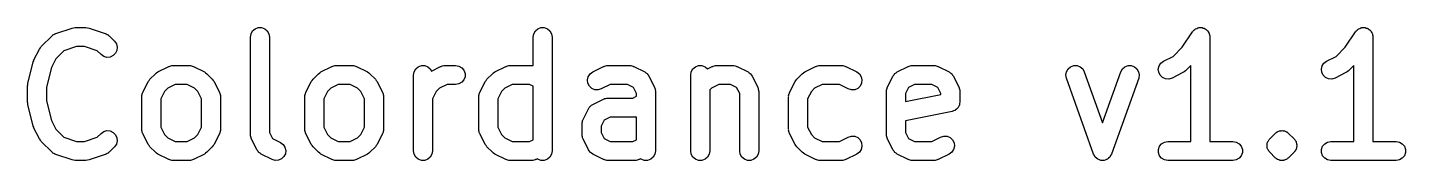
# Model space of a CAD drawing. Extents: x 21 to 201, y -164 to -39.
# Drawn here: x 80.39 to 116.6, y -114.11 to -110.61 of the extents above; entities that cross this region are included whole.
import ezdxf

# ---------------------------------------------------------------- set-up
doc = ezdxf.new("R2010")
doc.units = 0
doc.header["$MEASUREMENT"] = 0
doc.layers.add('BLACK', color=7, linetype='CONTINUOUS')

msp = doc.modelspace()

# ---------------------------------------------------------------- linework, layer by layer
at = {"layer": 'Black'}
for p, q in [((81.0589, -110.804), (81.0846, -110.79)), ((81.0846, -110.79), (81.1086, -110.773)), ((81.1086, -110.773), (81.1226, -110.77)), ((81.1226, -110.77), (81.1352, -110.763)), ((81.1352, -110.763), (81.5638, -110.62)), ((81.5638, -110.62), (81.6034, -110.614)), ((81.6034, -110.614), (81.6429, -110.607)), ((81.6429, -110.607), (81.9286, -110.607)), ((81.9286, -110.607), (81.968, -110.614)), ((81.968, -110.614), (82.0076, -110.62)), ((82.0076, -110.62), (82.4362, -110.763)), ((82.4362, -110.763), (82.4489, -110.77)), ((82.4489, -110.77), (82.4628, -110.773)), ((82.4628, -110.773), (82.4868, -110.79)), ((82.4868, -110.79), (82.5125, -110.804)), ((86.25, -110.857), (86.2651, -110.772)), ((86.2651, -110.772), (86.3085, -110.696)), ((86.3085, -110.696), (86.375, -110.641)), ((86.375, -110.641), (86.4566, -110.611)), ((86.4566, -110.611), (86.5434, -110.611)), ((86.5434, -110.611), (86.625, -110.641)), ((86.625, -110.641), (86.6915, -110.696)), ((86.6915, -110.696), (86.7349, -110.772)), ((86.7349, -110.772), (86.75, -110.857)), ((93.6786, -110.857), (93.6936, -110.772)), ((93.6936, -110.772), (93.7371, -110.696)), ((93.7371, -110.696), (93.8036, -110.641)), ((93.8036, -110.641), (93.8852, -110.611)), ((93.8852, -110.611), (93.972, -110.611)), ((93.972, -110.611), (94.0536, -110.641)), ((94.0536, -110.641), (94.1201, -110.696)), ((94.1201, -110.696), (94.1635, -110.772)), ((94.1635, -110.772), (94.1786, -110.857)), ((110.734, -111.126), (111.006, -110.718)), ((111.006, -110.718), (111.016, -110.708)), ((111.016, -110.708), (111.023, -110.696)), ((111.023, -110.696), (111.046, -110.677)), ((111.046, -110.677), (111.066, -110.656)), ((111.066, -110.656), (111.079, -110.65)), ((111.079, -110.65), (111.089, -110.641)), ((111.089, -110.641), (111.117, -110.63)), ((111.117, -110.63), (111.144, -110.617)), ((111.144, -110.617), (111.158, -110.616)), ((111.158, -110.616), (111.171, -110.611)), ((111.171, -110.611), (111.201, -110.611)), ((111.201, -110.611), (111.23, -110.608)), ((111.23, -110.608), (111.244, -110.611)), ((111.244, -110.611), (111.258, -110.611)), ((111.258, -110.611), (111.286, -110.621)), ((111.286, -110.621), (111.315, -110.628)), ((111.315, -110.628), (111.326, -110.636)), ((111.326, -110.636), (111.339, -110.641)), ((111.339, -110.641), (111.362, -110.66)), ((111.362, -110.66), (111.387, -110.676)), ((111.387, -110.676), (111.395, -110.688)), ((111.395, -110.688), (111.406, -110.696)), ((111.406, -110.696), (111.421, -110.722)), ((111.421, -110.722), (111.438, -110.746)), ((111.438, -110.746), (111.442, -110.76)), ((111.442, -110.76), (111.449, -110.772)), ((111.449, -110.772), (111.454, -110.801)), ((111.454, -110.801), (111.463, -110.83)), ((115.02, -111.126), (115.292, -110.718)), ((115.292, -110.718), (115.302, -110.708)), ((115.302, -110.708), (115.308, -110.696)), ((115.308, -110.696), (115.331, -110.677)), ((115.331, -110.677), (115.352, -110.656)), ((115.352, -110.656), (115.364, -110.65)), ((115.364, -110.65), (115.375, -110.641)), ((115.375, -110.641), (115.403, -110.63)), ((115.403, -110.63), (115.43, -110.617)), ((115.43, -110.617), (115.444, -110.616)), ((115.444, -110.616), (115.457, -110.611)), ((115.457, -110.611), (115.486, -110.611)), ((115.486, -110.611), (115.516, -110.608)), ((115.516, -110.608), (115.53, -110.611)), ((115.53, -110.611), (115.543, -110.611)), ((115.543, -110.611), (115.571, -110.621)), ((115.571, -110.621), (115.6, -110.628)), ((115.6, -110.628), (115.612, -110.636)), ((115.612, -110.636), (115.625, -110.641)), ((115.625, -110.641), (115.648, -110.66)), ((115.648, -110.66), (115.673, -110.676)), ((115.673, -110.676), (115.681, -110.688)), ((115.681, -110.688), (115.692, -110.696)), ((115.692, -110.696), (115.706, -110.722)), ((115.706, -110.722), (115.724, -110.746)), ((115.724, -110.746), (115.728, -110.76)), ((115.728, -110.76), (115.735, -110.772)), ((115.735, -110.772), (115.74, -110.801)), ((115.74, -110.801), (115.748, -110.83)), ((80.705, -111.174), (80.7288, -111.142)), ((80.7288, -111.142), (80.7518, -111.109)), ((80.7518, -111.109), (81.0375, -110.823)), ((81.0375, -110.823), (81.0493, -110.815)), ((81.0493, -110.815), (81.0589, -110.804)), ((81.6834, -111.107), (81.3493, -111.219)), ((81.888, -111.107), (81.6834, -111.107)), ((82.2221, -111.219), (81.888, -111.107)), ((82.5125, -110.804), (82.5221, -110.815)), ((82.5221, -110.815), (82.5339, -110.823)), ((82.5339, -110.823), (82.6768, -110.966)), ((82.6768, -110.966), (82.7266, -111.037)), ((82.7266, -111.037), (82.749, -111.121)), ((82.749, -111.121), (82.7415, -111.208)), ((86.25, -113.429), (86.25, -110.857)), ((86.75, -110.857), (86.75, -113.37)), ((93.6786, -111.611), (93.6786, -110.857)), ((94.1786, -110.857), (94.1786, -113.857)), ((110.495, -111.366), (110.734, -111.126)), ((111.463, -110.83), (111.462, -110.843)), ((111.462, -110.843), (111.464, -110.857)), ((111.464, -110.857), (111.464, -113.607)), ((114.78, -111.366), (115.02, -111.126)), ((115.748, -110.83), (115.748, -110.843)), ((115.748, -110.843), (115.75, -110.857)), ((115.75, -110.857), (115.75, -113.607)), ((80.4003, -112.082), (80.5432, -111.511)), ((80.5432, -111.511), (80.5543, -111.486)), ((80.5543, -111.486), (80.5621, -111.46)), ((80.5621, -111.46), (80.705, -111.174)), ((81.134, -111.434), (81.0216, -111.659)), ((81.3493, -111.219), (81.134, -111.434)), ((82.3232, -111.32), (82.2221, -111.219)), ((82.3943, -111.369), (82.3232, -111.32)), ((82.4782, -111.392), (82.3943, -111.369)), ((82.5647, -111.384), (82.4782, -111.392)), ((82.6434, -111.348), (82.5647, -111.384)), ((82.7048, -111.286), (82.6434, -111.348)), ((82.7415, -111.208), (82.7048, -111.286)), ((110.176, -111.542), (110.245, -111.491)), ((110.245, -111.491), (110.495, -111.366)), ((114.461, -111.542), (114.531, -111.491)), ((114.531, -111.491), (114.78, -111.366)), ((81.0216, -111.659), (80.8929, -112.174)), ((83.6089, -111.966), (83.7518, -111.823)), ((83.7518, -111.823), (83.7846, -111.8)), ((83.7846, -111.8), (83.8168, -111.776)), ((83.8168, -111.776), (84.1025, -111.634)), ((84.1025, -111.634), (84.1163, -111.629)), ((84.1163, -111.629), (84.1288, -111.622)), ((84.1288, -111.622), (84.1576, -111.617)), ((84.1576, -111.617), (84.1857, -111.609)), ((84.1857, -111.609), (84.2001, -111.61)), ((84.2001, -111.61), (84.2143, -111.607)), ((84.2143, -111.607), (84.6429, -111.607)), ((84.6429, -111.607), (84.657, -111.61)), ((84.657, -111.61), (84.6714, -111.609)), ((84.6714, -111.609), (84.6995, -111.617)), ((84.6995, -111.617), (84.7284, -111.622)), ((84.7284, -111.622), (84.7408, -111.629)), ((84.7408, -111.629), (84.7547, -111.634)), ((84.7547, -111.634), (85.0404, -111.776)), ((85.0404, -111.776), (85.0725, -111.8)), ((85.0725, -111.8), (85.1053, -111.823)), ((85.1053, -111.823), (85.2482, -111.966)), ((87.8947, -111.966), (88.0375, -111.823)), ((88.0375, -111.823), (88.0703, -111.8)), ((88.0703, -111.8), (88.1025, -111.776)), ((88.1025, -111.776), (88.3882, -111.634)), ((88.3882, -111.634), (88.402, -111.629)), ((88.402, -111.629), (88.4145, -111.622)), ((88.4145, -111.622), (88.4433, -111.617)), ((88.4433, -111.617), (88.4714, -111.609)), ((88.4714, -111.609), (88.4858, -111.61)), ((88.4858, -111.61), (88.5, -111.607)), ((88.5, -111.607), (88.9286, -111.607)), ((88.9286, -111.607), (88.9428, -111.61)), ((88.9428, -111.61), (88.9572, -111.609)), ((88.9572, -111.609), (88.9852, -111.617)), ((88.9852, -111.617), (89.0141, -111.622)), ((89.0141, -111.622), (89.0266, -111.629)), ((89.0266, -111.629), (89.0404, -111.634)), ((89.0404, -111.634), (89.3261, -111.776)), ((89.3261, -111.776), (89.3583, -111.8)), ((89.3583, -111.8), (89.3911, -111.823)), ((89.3911, -111.823), (89.5339, -111.966)), ((90.5357, -111.857), (90.5508, -111.772)), ((90.5357, -113.857), (90.5357, -111.857)), ((90.5508, -111.772), (90.5942, -111.696)), ((90.5942, -111.696), (90.6607, -111.641)), ((90.6607, -111.641), (90.7423, -111.611)), ((90.7423, -111.611), (90.8291, -111.611)), ((90.8291, -111.611), (90.9107, -111.641)), ((90.9107, -111.641), (90.9772, -111.696)), ((90.9772, -111.696), (91.0091, -111.752)), ((91.0091, -111.752), (91.2453, -111.634)), ((91.2453, -111.634), (91.2592, -111.629)), ((91.2592, -111.629), (91.2716, -111.622)), ((91.2716, -111.622), (91.3005, -111.617)), ((91.3005, -111.617), (91.3286, -111.609)), ((91.3286, -111.609), (91.343, -111.61)), ((91.343, -111.61), (91.3571, -111.607)), ((91.3571, -111.607), (91.6429, -111.607)), ((91.6429, -111.607), (91.7284, -111.622)), ((91.7284, -111.622), (91.8036, -111.666)), ((91.8036, -111.666), (91.8594, -111.732)), ((91.8594, -111.732), (91.8891, -111.814)), ((91.8891, -111.814), (91.8891, -111.901)), ((92.4661, -111.966), (92.6089, -111.823)), ((92.6089, -111.823), (92.6417, -111.8)), ((92.6417, -111.8), (92.6739, -111.776)), ((92.6739, -111.776), (92.9596, -111.634)), ((92.9596, -111.634), (92.9734, -111.629)), ((92.9734, -111.629), (92.9859, -111.622)), ((92.9859, -111.622), (93.0148, -111.617)), ((93.0148, -111.617), (93.0428, -111.609)), ((93.0428, -111.609), (93.0572, -111.61)), ((93.0572, -111.61), (93.0714, -111.607)), ((93.0714, -111.607), (93.6429, -111.607)), ((93.6429, -111.607), (93.6571, -111.61)), ((93.6571, -111.61), (93.6714, -111.609)), ((93.6714, -111.609), (93.6786, -111.611)), ((95.1278, -111.901), (95.1756, -111.828)), ((95.1756, -111.828), (95.2453, -111.776)), ((95.2453, -111.776), (95.5311, -111.634)), ((95.5311, -111.634), (95.5449, -111.629)), ((95.5449, -111.629), (95.5574, -111.622)), ((95.5574, -111.622), (95.5862, -111.617)), ((95.5862, -111.617), (95.6143, -111.609)), ((95.6143, -111.609), (95.6287, -111.61)), ((95.6287, -111.61), (95.6429, -111.607)), ((95.6429, -111.607), (96.2143, -111.607)), ((96.2143, -111.607), (96.2285, -111.61)), ((96.2285, -111.61), (96.2429, -111.609)), ((96.2429, -111.609), (96.2709, -111.617)), ((96.2709, -111.617), (96.2998, -111.622)), ((96.2998, -111.622), (96.3123, -111.629)), ((96.3123, -111.629), (96.3261, -111.634)), ((96.3261, -111.634), (96.6118, -111.776)), ((96.6118, -111.776), (96.6413, -111.798)), ((96.6413, -111.798), (96.6719, -111.818)), ((96.6719, -111.818), (96.676, -111.824)), ((96.676, -111.824), (96.6815, -111.828)), ((96.6815, -111.828), (96.7018, -111.859)), ((96.7018, -111.859), (96.7236, -111.888)), ((96.7236, -111.888), (96.8665, -112.174)), ((97.8214, -111.857), (97.8365, -111.772)), ((97.8214, -113.857), (97.8214, -111.857)), ((97.8365, -111.772), (97.8799, -111.696)), ((97.8799, -111.696), (97.9464, -111.641)), ((97.9464, -111.641), (98.028, -111.611)), ((98.028, -111.611), (98.1148, -111.611)), ((98.1148, -111.611), (98.1964, -111.641)), ((98.1964, -111.641), (98.2627, -111.696)), ((98.2627, -111.696), (98.3882, -111.634)), ((98.3882, -111.634), (98.402, -111.629)), ((98.402, -111.629), (98.4145, -111.622)), ((98.4145, -111.622), (98.4433, -111.617)), ((98.4433, -111.617), (98.4714, -111.609)), ((98.4714, -111.609), (98.4858, -111.61)), ((98.4858, -111.61), (98.5, -111.607)), ((98.5, -111.607), (98.9286, -111.607)), ((98.9286, -111.607), (98.9428, -111.61)), ((98.9428, -111.61), (98.9572, -111.609)), ((98.9572, -111.609), (98.9852, -111.617)), ((98.9852, -111.617), (99.0141, -111.622)), ((99.0141, -111.622), (99.0266, -111.629)), ((99.0266, -111.629), (99.0404, -111.634)), ((99.0404, -111.634), (99.3261, -111.776)), ((99.3261, -111.776), (99.3556, -111.798)), ((99.3556, -111.798), (99.3862, -111.818)), ((99.3862, -111.818), (99.3903, -111.824)), ((99.3903, -111.824), (99.3958, -111.828)), ((99.3958, -111.828), (99.416, -111.859)), ((99.416, -111.859), (99.4379, -111.888)), ((99.4379, -111.888), (99.5808, -112.174)), ((100.609, -111.966), (100.752, -111.823)), ((100.752, -111.823), (100.785, -111.8)), ((100.785, -111.8), (100.817, -111.776)), ((100.817, -111.776), (101.102, -111.634)), ((101.102, -111.634), (101.116, -111.629)), ((101.116, -111.629), (101.129, -111.622)), ((101.129, -111.622), (101.158, -111.617)), ((101.158, -111.617), (101.186, -111.609)), ((101.186, -111.609), (101.2, -111.61)), ((101.2, -111.61), (101.214, -111.607)), ((101.214, -111.607), (101.786, -111.607)), ((101.786, -111.607), (101.8, -111.61)), ((101.8, -111.61), (101.814, -111.609)), ((101.814, -111.609), (101.842, -111.617)), ((101.842, -111.617), (101.871, -111.622)), ((101.871, -111.622), (101.884, -111.629)), ((101.884, -111.629), (101.898, -111.634)), ((101.898, -111.634), (102.183, -111.776)), ((102.183, -111.776), (102.253, -111.828)), ((102.253, -111.828), (102.301, -111.901)), ((102.991, -112.174), (103.134, -111.888)), ((103.134, -111.888), (103.155, -111.859)), ((103.155, -111.859), (103.176, -111.828)), ((103.176, -111.828), (103.181, -111.824)), ((103.181, -111.824), (103.185, -111.818)), ((103.185, -111.818), (103.216, -111.798)), ((103.216, -111.798), (103.245, -111.776)), ((103.245, -111.776), (103.531, -111.634)), ((103.531, -111.634), (103.545, -111.629)), ((103.545, -111.629), (103.557, -111.622)), ((103.557, -111.622), (103.586, -111.617)), ((103.586, -111.617), (103.614, -111.609)), ((103.614, -111.609), (103.629, -111.61)), ((103.629, -111.61), (103.643, -111.607)), ((103.643, -111.607), (104.214, -111.607)), ((104.214, -111.607), (104.228, -111.61)), ((104.228, -111.61), (104.243, -111.609)), ((104.243, -111.609), (104.271, -111.617)), ((104.271, -111.617), (104.3, -111.622)), ((104.3, -111.622), (104.312, -111.629)), ((104.312, -111.629), (104.326, -111.634)), ((104.326, -111.634), (104.612, -111.776)), ((104.612, -111.776), (104.641, -111.798)), ((104.641, -111.798), (104.672, -111.818)), ((104.672, -111.818), (104.676, -111.824)), ((104.676, -111.824), (104.682, -111.828)), ((104.682, -111.828), (104.702, -111.859)), ((104.702, -111.859), (104.724, -111.888)), ((104.724, -111.888), (104.866, -112.174)), ((107.679, -111.856), (107.694, -111.77)), ((107.693, -111.941), (107.679, -111.856)), ((107.694, -111.77), (107.738, -111.695)), ((107.738, -111.695), (107.805, -111.64)), ((107.805, -111.64), (107.887, -111.611)), ((107.887, -111.611), (107.973, -111.611)), ((107.973, -111.611), (108.055, -111.641)), ((108.055, -111.641), (108.121, -111.698)), ((108.121, -111.698), (108.164, -111.773)), ((108.164, -111.773), (108.643, -113.114)), ((108.643, -113.114), (109.122, -111.773)), ((109.122, -111.773), (109.165, -111.698)), ((109.165, -111.698), (109.231, -111.641)), ((109.231, -111.641), (109.312, -111.611)), ((109.312, -111.611), (109.399, -111.611)), ((109.399, -111.611), (109.481, -111.64)), ((109.481, -111.64), (109.548, -111.695)), ((109.548, -111.695), (109.592, -111.77)), ((109.592, -111.77), (109.607, -111.856)), ((109.607, -111.856), (109.593, -111.941)), ((110.108, -111.699), (110.128, -111.615)), ((110.118, -111.786), (110.108, -111.699)), ((110.156, -111.863), (110.118, -111.786)), ((110.128, -111.615), (110.176, -111.542)), ((110.219, -111.923), (110.156, -111.863)), ((110.755, -111.795), (110.469, -111.938)), ((110.787, -111.771), (110.755, -111.795)), ((110.82, -111.748), (110.787, -111.771)), ((110.964, -111.604), (110.82, -111.748)), ((110.964, -113.607), (110.964, -111.604)), ((114.393, -111.699), (114.413, -111.615)), ((114.403, -111.786), (114.393, -111.699)), ((114.442, -111.863), (114.403, -111.786)), ((114.413, -111.615), (114.461, -111.542)), ((114.505, -111.923), (114.442, -111.863)), ((115.04, -111.795), (114.755, -111.938)), ((115.073, -111.771), (115.04, -111.795)), ((115.105, -111.748), (115.073, -111.771)), ((115.25, -111.604), (115.105, -111.748)), ((115.25, -113.607), (115.25, -111.604)), ((80.3929, -112.143), (80.3982, -112.113)), ((80.3929, -112.571), (80.3929, -112.143)), ((80.3982, -112.113), (80.4003, -112.082)), ((80.8929, -112.174), (80.8929, -112.541)), ((83.4192, -112.317), (83.5621, -112.031)), ((83.5621, -112.031), (83.586, -111.999)), ((83.586, -111.999), (83.6089, -111.966)), ((84.0767, -112.205), (83.9912, -112.291)), ((84.2733, -112.107), (84.0767, -112.205)), ((84.5838, -112.107), (84.2733, -112.107)), ((84.7805, -112.205), (84.5838, -112.107)), ((84.866, -112.291), (84.7805, -112.205)), ((85.2482, -111.966), (85.2712, -111.999)), ((85.2712, -111.999), (85.295, -112.031)), ((85.295, -112.031), (85.4379, -112.317)), ((87.705, -112.317), (87.8478, -112.031)), ((87.8478, -112.031), (87.8717, -111.999)), ((87.8717, -111.999), (87.8947, -111.966)), ((88.3624, -112.205), (88.2769, -112.291)), ((88.559, -112.107), (88.3624, -112.205)), ((88.8696, -112.107), (88.559, -112.107)), ((89.0662, -112.205), (88.8696, -112.107)), ((89.1517, -112.291), (89.0662, -112.205)), ((89.5339, -111.966), (89.5569, -111.999)), ((89.5569, -111.999), (89.5807, -112.031)), ((89.5807, -112.031), (89.7236, -112.317)), ((91.2195, -112.205), (91.134, -112.291)), ((91.4162, -112.107), (91.2195, -112.205)), ((91.6429, -112.107), (91.4162, -112.107)), ((91.7284, -112.092), (91.6429, -112.107)), ((91.8036, -112.049), (91.7284, -112.092)), ((91.8594, -111.982), (91.8036, -112.049)), ((91.8891, -111.901), (91.8594, -111.982)), ((92.2764, -112.317), (92.4193, -112.031)), ((92.4193, -112.031), (92.4431, -111.999)), ((92.4431, -111.999), (92.4661, -111.966)), ((92.9338, -112.205), (92.8483, -112.291)), ((93.1304, -112.107), (92.9338, -112.205)), ((93.5838, -112.107), (93.1304, -112.107)), ((93.6786, -112.155), (93.5838, -112.107)), ((93.6786, -113.56), (93.6786, -112.155)), ((95.1076, -111.985), (95.1278, -111.901)), ((95.1175, -112.071), (95.1076, -111.985)), ((95.1563, -112.149), (95.1175, -112.071)), ((95.2194, -112.209), (95.1563, -112.149)), ((95.2991, -112.243), (95.2194, -112.209)), ((95.3857, -112.248), (95.2991, -112.243)), ((95.4689, -112.224), (95.3857, -112.248)), ((95.7019, -112.107), (95.4689, -112.224)), ((96.1553, -112.107), (95.7019, -112.107)), ((96.3137, -112.186), (96.1553, -112.107)), ((96.3929, -112.345), (96.3137, -112.186)), ((96.8665, -112.174), (96.8706, -112.188)), ((96.8706, -112.188), (96.8778, -112.2)), ((96.8778, -112.2), (96.8829, -112.229)), ((96.8829, -112.229), (96.8912, -112.257)), ((98.3624, -112.205), (98.3214, -112.246)), ((98.3214, -112.246), (98.3214, -113.857)), ((98.559, -112.107), (98.3624, -112.205)), ((98.8696, -112.107), (98.559, -112.107)), ((99.0279, -112.186), (98.8696, -112.107)), ((99.1071, -112.345), (99.0279, -112.186)), ((99.5808, -112.174), (99.5849, -112.188)), ((99.5849, -112.188), (99.5921, -112.2)), ((99.5921, -112.2), (99.5972, -112.229)), ((99.5972, -112.229), (99.6055, -112.257)), ((100.419, -112.317), (100.562, -112.031)), ((100.562, -112.031), (100.586, -111.999)), ((100.586, -111.999), (100.609, -111.966)), ((101.077, -112.205), (100.991, -112.291)), ((101.273, -112.107), (101.077, -112.205)), ((101.727, -112.107), (101.273, -112.107)), ((101.96, -112.224), (101.727, -112.107)), ((102.043, -112.248), (101.96, -112.224)), ((102.13, -112.243), (102.043, -112.248)), ((102.209, -112.209), (102.13, -112.243)), ((102.272, -112.149), (102.209, -112.209)), ((102.311, -112.071), (102.272, -112.149)), ((102.301, -111.901), (102.321, -111.985)), ((102.321, -111.985), (102.311, -112.071)), ((102.966, -112.257), (102.974, -112.229)), ((102.974, -112.229), (102.979, -112.2)), ((102.979, -112.2), (102.987, -112.188)), ((102.987, -112.188), (102.991, -112.174)), ((103.543, -112.186), (103.464, -112.345)), ((103.702, -112.107), (103.543, -112.186)), ((104.155, -112.107), (103.702, -112.107)), ((104.314, -112.186), (104.155, -112.107)), ((104.393, -112.345), (104.314, -112.186)), ((104.866, -112.174), (104.871, -112.188)), ((104.871, -112.188), (104.878, -112.2)), ((104.878, -112.2), (104.883, -112.229)), ((104.883, -112.229), (104.891, -112.257)), ((108.407, -113.941), (107.693, -111.941)), ((109.593, -111.941), (108.878, -113.941)), ((110.299, -111.957), (110.219, -111.923)), ((110.386, -111.963), (110.299, -111.957)), ((110.469, -111.938), (110.386, -111.963)), ((114.585, -111.957), (114.505, -111.923)), ((114.671, -111.963), (114.585, -111.957)), ((114.755, -111.938), (114.671, -111.963)), ((80.3982, -112.602), (80.3929, -112.571)), ((80.4003, -112.632), (80.3982, -112.602)), ((80.8929, -112.541), (81.0216, -113.056)), ((83.3929, -112.429), (83.3954, -112.414)), ((83.3929, -113.286), (83.3929, -112.429)), ((83.3945, -112.4), (83.4028, -112.372)), ((83.3954, -112.414), (83.3945, -112.4)), ((83.4028, -112.372), (83.4079, -112.343)), ((83.4079, -112.343), (83.4151, -112.331)), ((83.4151, -112.331), (83.4192, -112.317)), ((83.9912, -112.291), (83.8929, -112.488)), ((83.8929, -112.488), (83.8929, -113.227)), ((84.9643, -112.488), (84.866, -112.291)), ((84.9643, -113.227), (84.9643, -112.488)), ((85.4379, -112.317), (85.442, -112.331)), ((85.442, -112.331), (85.4492, -112.343)), ((85.4492, -112.343), (85.4543, -112.372)), ((85.4543, -112.372), (85.4626, -112.4)), ((85.4626, -112.4), (85.4618, -112.414)), ((85.4618, -112.414), (85.4643, -112.429)), ((85.4643, -112.429), (85.4643, -113.286)), ((87.6786, -112.429), (87.6811, -112.414)), ((87.6786, -113.286), (87.6786, -112.429)), ((87.6802, -112.4), (87.6886, -112.372)), ((87.6811, -112.414), (87.6802, -112.4)), ((87.6886, -112.372), (87.6936, -112.343)), ((87.6936, -112.343), (87.7009, -112.331)), ((87.7009, -112.331), (87.705, -112.317)), ((88.2769, -112.291), (88.1786, -112.488)), ((88.1786, -112.488), (88.1786, -113.227)), ((89.25, -112.488), (89.1517, -112.291)), ((89.25, -113.227), (89.25, -112.488)), ((89.7236, -112.317), (89.7277, -112.331)), ((89.7277, -112.331), (89.7349, -112.343)), ((89.7349, -112.343), (89.74, -112.372)), ((89.74, -112.372), (89.7484, -112.4)), ((89.7484, -112.4), (89.7475, -112.414)), ((89.7475, -112.414), (89.75, -112.429)), ((89.75, -112.429), (89.75, -113.286)), ((91.134, -112.291), (91.0357, -112.488)), ((91.0357, -112.488), (91.0357, -113.857)), ((92.25, -112.429), (92.2525, -112.414)), ((92.25, -113.286), (92.25, -112.429)), ((92.2516, -112.4), (92.26, -112.372)), ((92.2525, -112.414), (92.2516, -112.4)), ((92.26, -112.372), (92.2651, -112.343)), ((92.2651, -112.343), (92.2723, -112.331)), ((92.2723, -112.331), (92.2764, -112.317)), ((92.8483, -112.291), (92.75, -112.488)), ((92.75, -112.488), (92.75, -113.227)), ((95.2453, -112.634), (95.5311, -112.491)), ((95.5311, -112.491), (95.5449, -112.487)), ((95.5449, -112.487), (95.5574, -112.479)), ((95.5574, -112.479), (95.5862, -112.474)), ((95.5862, -112.474), (95.6143, -112.466)), ((95.6143, -112.466), (95.6287, -112.467)), ((95.6287, -112.467), (95.6429, -112.464)), ((95.6429, -112.464), (96.2981, -112.464)), ((96.2981, -112.464), (96.3929, -112.417)), ((96.3929, -112.417), (96.3929, -112.345)), ((96.8912, -112.257), (96.8904, -112.272)), ((96.8904, -112.272), (96.8929, -112.286)), ((96.8929, -112.286), (96.8929, -113.857)), ((99.1071, -113.857), (99.1071, -112.345)), ((99.6055, -112.257), (99.6046, -112.272)), ((99.6046, -112.272), (99.6071, -112.286)), ((99.6071, -112.286), (99.6071, -113.857)), ((100.393, -112.429), (100.395, -112.414)), ((100.393, -113.286), (100.393, -112.429)), ((100.394, -112.4), (100.403, -112.372)), ((100.395, -112.414), (100.394, -112.4)), ((100.403, -112.372), (100.408, -112.343)), ((100.408, -112.343), (100.415, -112.331)), ((100.415, -112.331), (100.419, -112.317)), ((100.991, -112.291), (100.893, -112.488)), ((100.893, -112.488), (100.893, -113.227)), ((102.964, -112.286), (102.967, -112.272)), ((102.964, -113.429), (102.964, -112.286)), ((102.967, -112.272), (102.966, -112.257)), ((103.464, -112.345), (103.464, -112.552)), ((103.464, -112.552), (104.393, -112.366)), ((104.393, -112.366), (104.393, -112.345)), ((104.886, -112.611), (104.88, -112.652)), ((104.893, -112.571), (104.886, -112.611)), ((104.891, -112.257), (104.89, -112.272)), ((104.89, -112.272), (104.893, -112.286)), ((104.893, -112.286), (104.893, -112.571)), ((80.5432, -113.203), (80.4003, -112.632)), ((94.9907, -113.031), (95.1335, -112.745)), ((95.1335, -112.745), (95.1554, -112.716)), ((95.1554, -112.716), (95.1756, -112.685)), ((95.1756, -112.685), (95.1811, -112.681)), ((95.1811, -112.681), (95.1853, -112.676)), ((95.1853, -112.676), (95.2159, -112.655)), ((95.2159, -112.655), (95.2453, -112.634)), ((95.7019, -112.964), (95.5435, -113.043)), ((96.3571, -112.964), (95.7019, -112.964)), ((96.3713, -112.962), (96.3571, -112.964)), ((96.3857, -112.963), (96.3713, -112.962)), ((96.3929, -112.961), (96.3857, -112.963)), ((96.3929, -113.56), (96.3929, -112.961)), ((104.692, -112.817), (103.464, -113.062)), ((104.73, -112.802), (104.692, -112.817)), ((104.768, -112.788), (104.73, -112.802)), ((104.77, -112.786), (104.768, -112.788)), ((104.773, -112.785), (104.77, -112.786)), ((104.803, -112.758), (104.773, -112.785)), ((104.834, -112.732), (104.803, -112.758)), ((104.836, -112.73), (104.834, -112.732)), ((104.838, -112.728), (104.836, -112.73)), ((104.857, -112.692), (104.838, -112.728)), ((104.878, -112.657), (104.857, -112.692)), ((104.88, -112.652), (104.878, -112.654)), ((104.878, -112.654), (104.878, -112.657)), ((80.5543, -113.228), (80.5432, -113.203)), ((80.5621, -113.255), (80.5543, -113.228)), ((80.705, -113.54), (80.5621, -113.255)), ((81.0216, -113.056), (81.134, -113.28)), ((81.134, -113.28), (81.3493, -113.496)), ((82.3943, -113.345), (82.4782, -113.322)), ((82.4782, -113.322), (82.5647, -113.33)), ((82.5647, -113.33), (82.6434, -113.367)), ((83.3954, -113.3), (83.3929, -113.286)), ((83.3945, -113.314), (83.3954, -113.3)), ((83.4028, -113.342), (83.3945, -113.314)), ((83.8929, -113.227), (83.9912, -113.423)), ((84.866, -113.423), (84.9643, -113.227)), ((85.4626, -113.314), (85.4543, -113.342)), ((85.4643, -113.286), (85.4618, -113.3)), ((85.4618, -113.3), (85.4626, -113.314)), ((87.6811, -113.3), (87.6786, -113.286)), ((87.6802, -113.314), (87.6811, -113.3)), ((87.6886, -113.342), (87.6802, -113.314)), ((88.1786, -113.227), (88.2769, -113.423)), ((89.1517, -113.423), (89.25, -113.227)), ((89.7484, -113.314), (89.74, -113.342)), ((89.75, -113.286), (89.7475, -113.3)), ((89.7475, -113.3), (89.7484, -113.314)), ((92.2525, -113.3), (92.25, -113.286)), ((92.2516, -113.314), (92.2525, -113.3)), ((92.26, -113.342), (92.2516, -113.314)), ((92.75, -113.227), (92.8483, -113.423)), ((94.9643, -113.143), (94.9668, -113.129)), ((94.9643, -113.429), (94.9643, -113.143)), ((94.9659, -113.114), (94.9743, -113.086)), ((94.9668, -113.129), (94.9659, -113.114)), ((94.9743, -113.086), (94.9794, -113.057)), ((94.9794, -113.057), (94.9866, -113.045)), ((94.9866, -113.045), (94.9907, -113.031)), ((95.5435, -113.043), (95.4643, -113.202)), ((95.4643, -113.202), (95.4643, -113.37)), ((100.395, -113.3), (100.393, -113.286)), ((100.394, -113.314), (100.395, -113.3)), ((100.403, -113.342), (100.394, -113.314)), ((100.893, -113.227), (100.991, -113.423)), ((103.464, -113.062), (103.464, -113.37)), ((113.273, -113.339), (113.292, -113.33)), ((113.292, -113.33), (113.303, -113.329)), ((113.303, -113.329), (113.314, -113.325)), ((113.314, -113.325), (113.325, -113.325)), ((113.325, -113.325), (113.335, -113.322)), ((113.335, -113.322), (113.357, -113.324)), ((113.357, -113.324), (113.379, -113.322)), ((113.379, -113.322), (113.39, -113.325)), ((113.39, -113.325), (113.401, -113.325)), ((113.401, -113.325), (113.411, -113.329)), ((113.411, -113.329), (113.422, -113.33)), ((113.422, -113.33), (113.442, -113.339)), ((80.7288, -113.573), (80.705, -113.54)), ((80.7518, -113.605), (80.7288, -113.573)), ((81.0375, -113.891), (80.7518, -113.605)), ((81.3493, -113.496), (81.6834, -113.607)), ((81.6834, -113.607), (81.888, -113.607)), ((81.888, -113.607), (82.2221, -113.496)), ((82.2221, -113.496), (82.3232, -113.395)), ((82.3232, -113.395), (82.3943, -113.345)), ((82.6434, -113.367), (82.7048, -113.428)), ((82.7266, -113.677), (82.6768, -113.748)), ((82.7048, -113.428), (82.7415, -113.507)), ((82.749, -113.593), (82.7266, -113.677)), ((82.7415, -113.507), (82.749, -113.593)), ((83.4079, -113.371), (83.4028, -113.342)), ((83.4151, -113.384), (83.4079, -113.371)), ((83.4192, -113.398), (83.4151, -113.384)), ((83.5621, -113.683), (83.4192, -113.398)), ((83.586, -113.715), (83.5621, -113.683)), ((83.9912, -113.423), (84.0767, -113.509)), ((84.0767, -113.509), (84.2733, -113.607)), ((84.2733, -113.607), (84.5838, -113.607)), ((84.5838, -113.607), (84.7805, -113.509)), ((84.7805, -113.509), (84.866, -113.423)), ((85.295, -113.683), (85.2712, -113.715)), ((85.4379, -113.398), (85.295, -113.683)), ((85.442, -113.384), (85.4379, -113.398)), ((85.4492, -113.371), (85.442, -113.384)), ((85.4543, -113.342), (85.4492, -113.371)), ((86.2525, -113.443), (86.25, -113.429)), ((86.2516, -113.457), (86.2525, -113.443)), ((86.26, -113.485), (86.2516, -113.457)), ((86.2651, -113.514), (86.26, -113.485)), ((86.2723, -113.527), (86.2651, -113.514)), ((86.2764, -113.54), (86.2723, -113.527)), ((86.4192, -113.826), (86.2764, -113.54)), ((86.75, -113.37), (86.8292, -113.528)), ((86.8292, -113.528), (87.0404, -113.634)), ((87.0404, -113.634), (87.1101, -113.685)), ((87.1101, -113.685), (87.1579, -113.758)), ((87.6936, -113.371), (87.6886, -113.342)), ((87.7009, -113.384), (87.6936, -113.371)), ((87.705, -113.398), (87.7009, -113.384)), ((87.8478, -113.683), (87.705, -113.398)), ((87.8717, -113.715), (87.8478, -113.683)), ((88.2769, -113.423), (88.3624, -113.509)), ((88.3624, -113.509), (88.559, -113.607)), ((88.559, -113.607), (88.8696, -113.607)), ((88.8696, -113.607), (89.0662, -113.509)), ((89.0662, -113.509), (89.1517, -113.423)), ((89.5807, -113.683), (89.5569, -113.715)), ((89.7236, -113.398), (89.5807, -113.683)), ((89.7277, -113.384), (89.7236, -113.398)), ((89.7349, -113.371), (89.7277, -113.384)), ((89.74, -113.342), (89.7349, -113.371)), ((92.2651, -113.371), (92.26, -113.342)), ((92.2723, -113.384), (92.2651, -113.371)), ((92.2764, -113.398), (92.2723, -113.384)), ((92.4193, -113.683), (92.2764, -113.398)), ((92.4431, -113.715), (92.4193, -113.683)), ((92.8483, -113.423), (92.9338, -113.509)), ((92.9338, -113.509), (93.1304, -113.607)), ((93.1304, -113.607), (93.5838, -113.607)), ((93.5838, -113.607), (93.6786, -113.56)), ((94.9668, -113.443), (94.9643, -113.429)), ((94.9659, -113.457), (94.9668, -113.443)), ((94.9743, -113.485), (94.9659, -113.457)), ((94.9794, -113.514), (94.9743, -113.485)), ((94.9866, -113.527), (94.9794, -113.514)), ((94.9907, -113.54), (94.9866, -113.527)), ((95.1335, -113.826), (94.9907, -113.54)), ((95.4643, -113.37), (95.5435, -113.528)), ((95.5435, -113.528), (95.7019, -113.607)), ((95.7019, -113.607), (96.2981, -113.607)), ((96.2981, -113.607), (96.3929, -113.56)), ((100.408, -113.371), (100.403, -113.342)), ((100.415, -113.384), (100.408, -113.371)), ((100.419, -113.398), (100.415, -113.384)), ((100.562, -113.683), (100.419, -113.398)), ((100.586, -113.715), (100.562, -113.683)), ((100.991, -113.423), (101.077, -113.509)), ((101.077, -113.509), (101.273, -113.607)), ((101.273, -113.607), (101.727, -113.607)), ((101.727, -113.607), (101.96, -113.491)), ((101.96, -113.491), (102.043, -113.466)), ((102.043, -113.466), (102.13, -113.471)), ((102.13, -113.471), (102.209, -113.506)), ((102.209, -113.506), (102.272, -113.565)), ((102.272, -113.565), (102.311, -113.643)), ((102.311, -113.643), (102.321, -113.729)), ((102.967, -113.443), (102.964, -113.429)), ((102.966, -113.457), (102.967, -113.443)), ((102.974, -113.485), (102.966, -113.457)), ((102.979, -113.514), (102.974, -113.485)), ((102.987, -113.527), (102.979, -113.514)), ((102.991, -113.54), (102.987, -113.527)), ((103.134, -113.826), (102.991, -113.54)), ((103.464, -113.37), (103.543, -113.528)), ((103.543, -113.528), (103.702, -113.607)), ((103.702, -113.607), (104.155, -113.607)), ((104.155, -113.607), (104.388, -113.491)), ((104.388, -113.491), (104.471, -113.466)), ((104.471, -113.466), (104.558, -113.471)), ((104.558, -113.471), (104.638, -113.506)), ((104.638, -113.506), (104.701, -113.565)), ((104.701, -113.565), (104.74, -113.643)), ((104.74, -113.643), (104.75, -113.729)), ((110.141, -113.732), (110.196, -113.666)), ((110.196, -113.666), (110.272, -113.622)), ((110.272, -113.622), (110.357, -113.607)), ((110.357, -113.607), (110.964, -113.607)), ((111.464, -113.607), (112.071, -113.607)), ((112.071, -113.607), (112.157, -113.622)), ((112.157, -113.622), (112.232, -113.666)), ((112.232, -113.666), (112.288, -113.732)), ((112.965, -113.692), (112.971, -113.671)), ((112.967, -113.714), (112.965, -113.692)), ((112.971, -113.671), (112.973, -113.65)), ((112.973, -113.65), (112.982, -113.63)), ((112.982, -113.63), (112.988, -113.609)), ((112.988, -113.609), (113, -113.591)), ((113, -113.591), (113.009, -113.571)), ((113.009, -113.571), (113.025, -113.555)), ((113.025, -113.555), (113.038, -113.538)), ((113.038, -113.538), (113.18, -113.395)), ((113.18, -113.395), (113.198, -113.382)), ((113.198, -113.382), (113.214, -113.367)), ((113.214, -113.367), (113.224, -113.362)), ((113.224, -113.362), (113.232, -113.355)), ((113.232, -113.355), (113.242, -113.351)), ((113.242, -113.351), (113.251, -113.345)), ((113.251, -113.345), (113.273, -113.339)), ((113.442, -113.339), (113.463, -113.345)), ((113.463, -113.345), (113.472, -113.351)), ((113.472, -113.351), (113.482, -113.355)), ((113.482, -113.355), (113.491, -113.362)), ((113.491, -113.362), (113.501, -113.367)), ((113.501, -113.367), (113.516, -113.382)), ((113.516, -113.382), (113.534, -113.395)), ((113.534, -113.395), (113.677, -113.538)), ((113.677, -113.538), (113.689, -113.555)), ((113.689, -113.555), (113.705, -113.571)), ((113.705, -113.571), (113.714, -113.591)), ((113.714, -113.591), (113.727, -113.609)), ((113.727, -113.609), (113.732, -113.63)), ((113.732, -113.63), (113.741, -113.65)), ((113.741, -113.65), (113.743, -113.671)), ((113.743, -113.671), (113.749, -113.692)), ((113.749, -113.692), (113.747, -113.714)), ((114.426, -113.732), (114.482, -113.666)), ((114.482, -113.666), (114.557, -113.622)), ((114.557, -113.622), (114.643, -113.607)), ((114.643, -113.607), (115.25, -113.607)), ((115.75, -113.607), (116.357, -113.607)), ((116.357, -113.607), (116.443, -113.622)), ((116.443, -113.622), (116.518, -113.666)), ((116.518, -113.666), (116.574, -113.732)), ((81.0493, -113.899), (81.0375, -113.891)), ((81.0589, -113.91), (81.0493, -113.899)), ((81.0846, -113.924), (81.0589, -113.91)), ((81.1086, -113.941), (81.0846, -113.924)), ((81.1225, -113.945), (81.1086, -113.941)), ((81.1352, -113.951), (81.1225, -113.945)), ((81.5638, -114.094), (81.1352, -113.951)), ((82.4362, -113.951), (82.0076, -114.094)), ((82.4489, -113.945), (82.4362, -113.951)), ((82.4628, -113.941), (82.4489, -113.945)), ((82.4868, -113.924), (82.4628, -113.941)), ((82.5125, -113.91), (82.4868, -113.924)), ((82.5221, -113.899), (82.5125, -113.91)), ((82.5339, -113.891), (82.5221, -113.899)), ((82.6768, -113.748), (82.5339, -113.891)), ((83.6089, -113.748), (83.586, -113.715)), ((83.7518, -113.891), (83.6089, -113.748)), ((83.7846, -113.914), (83.7518, -113.891)), ((83.8168, -113.938), (83.7846, -113.914)), ((84.1025, -114.081), (83.8168, -113.938)), ((85.0404, -113.938), (84.7547, -114.081)), ((85.0725, -113.914), (85.0404, -113.938)), ((85.1053, -113.891), (85.0725, -113.914)), ((85.2482, -113.748), (85.1053, -113.891)), ((85.2712, -113.715), (85.2482, -113.748)), ((86.4411, -113.856), (86.4192, -113.826)), ((86.4613, -113.886), (86.4411, -113.856)), ((86.4669, -113.89), (86.4613, -113.886)), ((86.471, -113.896), (86.4669, -113.89)), ((86.5016, -113.916), (86.471, -113.896)), ((86.5311, -113.938), (86.5016, -113.916)), ((86.8168, -114.081), (86.5311, -113.938)), ((87.1294, -114.006), (87.0663, -114.066)), ((87.1682, -113.928), (87.1294, -114.006)), ((87.1579, -113.758), (87.1781, -113.842)), ((87.1781, -113.842), (87.1682, -113.928)), ((87.8947, -113.748), (87.8717, -113.715)), ((88.0375, -113.891), (87.8947, -113.748)), ((88.0703, -113.914), (88.0375, -113.891)), ((88.1025, -113.938), (88.0703, -113.914)), ((88.3882, -114.081), (88.1025, -113.938)), ((89.3261, -113.938), (89.0404, -114.081)), ((89.3583, -113.914), (89.3261, -113.938)), ((89.3911, -113.891), (89.3583, -113.914)), ((89.5339, -113.748), (89.3911, -113.891)), ((89.5569, -113.715), (89.5339, -113.748)), ((90.5508, -113.943), (90.5357, -113.857)), ((90.5942, -114.018), (90.5508, -113.943)), ((90.6607, -114.074), (90.5942, -114.018)), ((90.9772, -114.018), (90.9107, -114.074)), ((91.0206, -113.943), (90.9772, -114.018)), ((91.0357, -113.857), (91.0206, -113.943)), ((92.4661, -113.748), (92.4431, -113.715)), ((92.6089, -113.891), (92.4661, -113.748)), ((92.6417, -113.914), (92.6089, -113.891)), ((92.6739, -113.938), (92.6417, -113.914)), ((92.9596, -114.081), (92.6739, -113.938)), ((94.1201, -114.018), (94.0536, -114.074)), ((94.1635, -113.943), (94.1201, -114.018)), ((94.1786, -113.857), (94.1635, -113.943)), ((95.1554, -113.856), (95.1335, -113.826)), ((95.1756, -113.886), (95.1554, -113.856)), ((95.1811, -113.89), (95.1756, -113.886)), ((95.1853, -113.896), (95.1811, -113.89)), ((95.2159, -113.916), (95.1853, -113.896)), ((95.2453, -113.938), (95.2159, -113.916)), ((95.5311, -114.081), (95.2453, -113.938)), ((96.8344, -114.018), (96.7679, -114.074)), ((96.8778, -113.943), (96.8344, -114.018)), ((96.8929, -113.857), (96.8778, -113.943)), ((97.8365, -113.943), (97.8214, -113.857)), ((97.8799, -114.018), (97.8365, -113.943)), ((97.9464, -114.074), (97.8799, -114.018)), ((98.2629, -114.018), (98.1964, -114.074)), ((98.3064, -113.943), (98.2629, -114.018)), ((98.3214, -113.857), (98.3064, -113.943)), ((99.1222, -113.943), (99.1071, -113.857)), ((99.1656, -114.018), (99.1222, -113.943)), ((99.2321, -114.074), (99.1656, -114.018)), ((99.5487, -114.018), (99.4821, -114.074)), ((99.5921, -113.943), (99.5487, -114.018)), ((99.6071, -113.857), (99.5921, -113.943)), ((100.609, -113.748), (100.586, -113.715)), ((100.752, -113.891), (100.609, -113.748)), ((100.785, -113.914), (100.752, -113.891)), ((100.817, -113.938), (100.785, -113.914)), ((101.102, -114.081), (100.817, -113.938)), ((102.183, -113.938), (101.898, -114.081)), ((102.253, -113.886), (102.183, -113.938)), ((102.301, -113.814), (102.253, -113.886)), ((102.321, -113.729), (102.301, -113.814)), ((103.155, -113.856), (103.134, -113.826)), ((103.176, -113.886), (103.155, -113.856)), ((103.181, -113.89), (103.176, -113.886)), ((103.185, -113.896), (103.181, -113.89)), ((103.216, -113.916), (103.185, -113.896)), ((103.245, -113.938), (103.216, -113.916)), ((103.531, -114.081), (103.245, -113.938)), ((104.612, -113.938), (104.326, -114.081)), ((104.682, -113.886), (104.612, -113.938)), ((104.729, -113.814), (104.682, -113.886)), ((104.75, -113.729), (104.729, -113.814)), ((108.408, -113.943), (108.407, -113.941)), ((108.408, -113.944), (108.408, -113.943)), ((108.43, -113.98), (108.408, -113.944)), ((108.45, -114.017), (108.43, -113.98)), ((108.452, -114.018), (108.45, -114.017)), ((108.452, -114.019), (108.452, -114.018)), ((108.485, -114.046), (108.452, -114.019)), ((108.517, -114.073), (108.485, -114.046)), ((108.801, -114.046), (108.769, -114.073)), ((108.833, -114.019), (108.801, -114.046)), ((108.834, -114.018), (108.833, -114.019)), ((108.835, -114.017), (108.834, -114.018)), ((108.856, -113.98), (108.835, -114.017)), ((108.877, -113.944), (108.856, -113.98)), ((108.878, -113.943), (108.877, -113.944)), ((108.878, -113.941), (108.878, -113.943)), ((110.111, -113.814), (110.141, -113.732)), ((110.111, -113.901), (110.111, -113.814)), ((110.141, -113.982), (110.111, -113.901)), ((110.196, -114.049), (110.141, -113.982)), ((110.272, -114.092), (110.196, -114.049)), ((112.232, -114.049), (112.157, -114.092)), ((112.288, -113.982), (112.232, -114.049)), ((112.288, -113.732), (112.318, -113.814)), ((112.318, -113.901), (112.288, -113.982)), ((112.318, -113.814), (112.318, -113.901)), ((112.965, -113.736), (112.967, -113.714)), ((112.971, -113.757), (112.965, -113.736)), ((112.973, -113.779), (112.971, -113.757)), ((112.982, -113.799), (112.973, -113.779)), ((112.988, -113.82), (112.982, -113.799)), ((113, -113.838), (112.988, -113.82)), ((113.009, -113.858), (113, -113.838)), ((113.025, -113.873), (113.009, -113.858)), ((113.038, -113.891), (113.025, -113.873)), ((113.18, -114.034), (113.038, -113.891)), ((113.198, -114.046), (113.18, -114.034)), ((113.214, -114.062), (113.198, -114.046)), ((113.516, -114.046), (113.501, -114.062)), ((113.534, -114.034), (113.516, -114.046)), ((113.677, -113.891), (113.534, -114.034)), ((113.689, -113.873), (113.677, -113.891)), ((113.705, -113.858), (113.689, -113.873)), ((113.714, -113.838), (113.705, -113.858)), ((113.727, -113.82), (113.714, -113.838)), ((113.732, -113.799), (113.727, -113.82)), ((113.741, -113.779), (113.732, -113.799)), ((113.743, -113.757), (113.741, -113.779)), ((113.749, -113.736), (113.743, -113.757)), ((113.747, -113.714), (113.749, -113.736)), ((114.397, -113.814), (114.426, -113.732)), ((114.397, -113.901), (114.397, -113.814)), ((114.426, -113.982), (114.397, -113.901)), ((114.482, -114.049), (114.426, -113.982)), ((114.557, -114.092), (114.482, -114.049)), ((116.518, -114.049), (116.443, -114.092)), ((116.574, -113.982), (116.518, -114.049)), ((116.574, -113.732), (116.603, -113.814)), ((116.603, -113.901), (116.574, -113.982)), ((116.603, -113.814), (116.603, -113.901)), ((81.6034, -114.1), (81.5638, -114.094)), ((81.6429, -114.107), (81.6034, -114.1)), ((81.9286, -114.107), (81.6429, -114.107)), ((81.968, -114.1), (81.9286, -114.107)), ((82.0076, -114.094), (81.968, -114.1)), ((84.1163, -114.085), (84.1025, -114.081)), ((84.1288, -114.092), (84.1163, -114.085)), ((84.1576, -114.097), (84.1288, -114.092)), ((84.1857, -114.106), (84.1576, -114.097)), ((84.2001, -114.105), (84.1857, -114.106)), ((84.2143, -114.107), (84.2001, -114.105)), ((84.6429, -114.107), (84.2143, -114.107)), ((84.657, -114.105), (84.6429, -114.107)), ((84.6714, -114.106), (84.657, -114.105)), ((84.6995, -114.097), (84.6714, -114.106)), ((84.7284, -114.092), (84.6995, -114.097)), ((84.7408, -114.085), (84.7284, -114.092)), ((84.7547, -114.081), (84.7408, -114.085)), ((86.9, -114.106), (86.8168, -114.081)), ((86.9867, -114.1), (86.9, -114.106)), ((87.0663, -114.066), (86.9867, -114.1)), ((88.402, -114.085), (88.3882, -114.081)), ((88.4145, -114.092), (88.402, -114.085)), ((88.4433, -114.097), (88.4145, -114.092)), ((88.4714, -114.106), (88.4433, -114.097)), ((88.4858, -114.105), (88.4714, -114.106)), ((88.5, -114.107), (88.4858, -114.105)), ((88.9286, -114.107), (88.5, -114.107)), ((88.9428, -114.105), (88.9286, -114.107)), ((88.9572, -114.106), (88.9428, -114.105)), ((88.9852, -114.097), (88.9572, -114.106)), ((89.0141, -114.092), (88.9852, -114.097)), ((89.0266, -114.085), (89.0141, -114.092)), ((89.0404, -114.081), (89.0266, -114.085)), ((90.7423, -114.103), (90.6607, -114.074)), ((90.8291, -114.103), (90.7423, -114.103)), ((90.9107, -114.074), (90.8291, -114.103)), ((92.9734, -114.085), (92.9596, -114.081)), ((92.9859, -114.092), (92.9734, -114.085)), ((93.0148, -114.097), (92.9859, -114.092)), ((93.0428, -114.106), (93.0148, -114.097)), ((93.0572, -114.105), (93.0428, -114.106)), ((93.0714, -114.107), (93.0572, -114.105)), ((93.6429, -114.107), (93.0714, -114.107)), ((93.6571, -114.105), (93.6429, -114.107)), ((93.6714, -114.106), (93.6571, -114.105)), ((93.6995, -114.097), (93.6714, -114.106)), ((93.7284, -114.092), (93.6995, -114.097)), ((93.7408, -114.085), (93.7284, -114.092)), ((93.7547, -114.081), (93.7408, -114.085)), ((93.7906, -114.063), (93.7547, -114.081)), ((93.8036, -114.074), (93.7906, -114.063)), ((93.8852, -114.103), (93.8036, -114.074)), ((93.972, -114.103), (93.8852, -114.103)), ((94.0536, -114.074), (93.972, -114.103)), ((95.5449, -114.085), (95.5311, -114.081)), ((95.5574, -114.092), (95.5449, -114.085)), ((95.5862, -114.097), (95.5574, -114.092)), ((95.6143, -114.106), (95.5862, -114.097)), ((95.6287, -114.105), (95.6143, -114.106)), ((95.6429, -114.107), (95.6287, -114.105)), ((96.3571, -114.107), (95.6429, -114.107)), ((96.3713, -114.105), (96.3571, -114.107)), ((96.3857, -114.106), (96.3713, -114.105)), ((96.4138, -114.097), (96.3857, -114.106)), ((96.4426, -114.092), (96.4138, -114.097)), ((96.4551, -114.085), (96.4426, -114.092)), ((96.4689, -114.081), (96.4551, -114.085)), ((96.5049, -114.063), (96.4689, -114.081)), ((96.5179, -114.074), (96.5049, -114.063)), ((96.5994, -114.103), (96.5179, -114.074)), ((96.6863, -114.103), (96.5994, -114.103)), ((96.7679, -114.074), (96.6863, -114.103)), ((98.028, -114.103), (97.9464, -114.074)), ((98.1148, -114.103), (98.028, -114.103)), ((98.1964, -114.074), (98.1148, -114.103)), ((99.3137, -114.103), (99.2321, -114.074)), ((99.4006, -114.103), (99.3137, -114.103)), ((99.4821, -114.074), (99.4006, -114.103)), ((101.116, -114.085), (101.102, -114.081)), ((101.129, -114.092), (101.116, -114.085)), ((101.158, -114.097), (101.129, -114.092)), ((101.186, -114.106), (101.158, -114.097)), ((101.2, -114.105), (101.186, -114.106)), ((101.214, -114.107), (101.2, -114.105)), ((101.786, -114.107), (101.214, -114.107)), ((101.8, -114.105), (101.786, -114.107)), ((101.814, -114.106), (101.8, -114.105)), ((101.842, -114.097), (101.814, -114.106)), ((101.871, -114.092), (101.842, -114.097)), ((101.884, -114.085), (101.871, -114.092)), ((101.898, -114.081), (101.884, -114.085)), ((103.545, -114.085), (103.531, -114.081)), ((103.557, -114.092), (103.545, -114.085)), ((103.586, -114.097), (103.557, -114.092)), ((103.614, -114.106), (103.586, -114.097)), ((103.629, -114.105), (103.614, -114.106)), ((103.643, -114.107), (103.629, -114.105)), ((104.214, -114.107), (103.643, -114.107)), ((104.228, -114.105), (104.214, -114.107)), ((104.243, -114.106), (104.228, -114.105)), ((104.271, -114.097), (104.243, -114.106)), ((104.3, -114.092), (104.271, -114.097)), ((104.312, -114.085), (104.3, -114.092)), ((104.326, -114.081), (104.312, -114.085)), ((108.518, -114.073), (108.517, -114.073)), ((108.519, -114.074), (108.518, -114.073)), ((108.559, -114.089), (108.519, -114.074)), ((108.598, -114.103), (108.559, -114.089)), ((108.599, -114.103), (108.598, -114.103)), ((108.601, -114.104), (108.599, -114.103)), ((108.643, -114.103), (108.601, -114.104)), ((108.685, -114.104), (108.643, -114.103)), ((108.686, -114.103), (108.685, -114.104)), ((108.688, -114.103), (108.686, -114.103)), ((108.727, -114.089), (108.688, -114.103)), ((108.767, -114.074), (108.727, -114.089)), ((108.768, -114.073), (108.767, -114.074)), ((108.769, -114.073), (108.768, -114.073)), ((110.357, -114.107), (110.272, -114.092)), ((112.071, -114.107), (110.357, -114.107)), ((112.157, -114.092), (112.071, -114.107)), ((113.224, -114.067), (113.214, -114.062)), ((113.232, -114.074), (113.224, -114.067)), ((113.242, -114.077), (113.232, -114.074)), ((113.251, -114.084), (113.242, -114.077)), ((113.273, -114.089), (113.251, -114.084)), ((113.292, -114.099), (113.273, -114.089)), ((113.303, -114.1), (113.292, -114.099)), ((113.314, -114.103), (113.303, -114.1)), ((113.325, -114.103), (113.314, -114.103)), ((113.335, -114.106), (113.325, -114.103)), ((113.357, -114.104), (113.335, -114.106)), ((113.379, -114.106), (113.357, -114.104)), ((113.39, -114.103), (113.379, -114.106)), ((113.401, -114.103), (113.39, -114.103)), ((113.411, -114.1), (113.401, -114.103)), ((113.422, -114.099), (113.411, -114.1)), ((113.442, -114.089), (113.422, -114.099)), ((113.463, -114.084), (113.442, -114.089)), ((113.472, -114.077), (113.463, -114.084)), ((113.482, -114.074), (113.472, -114.077)), ((113.491, -114.067), (113.482, -114.074)), ((113.501, -114.062), (113.491, -114.067)), ((114.643, -114.107), (114.557, -114.092)), ((116.357, -114.107), (114.643, -114.107)), ((116.443, -114.092), (116.357, -114.107))]:
    msp.add_line(p, q, dxfattribs=at)

doc.saveas('drawing.dxf')
